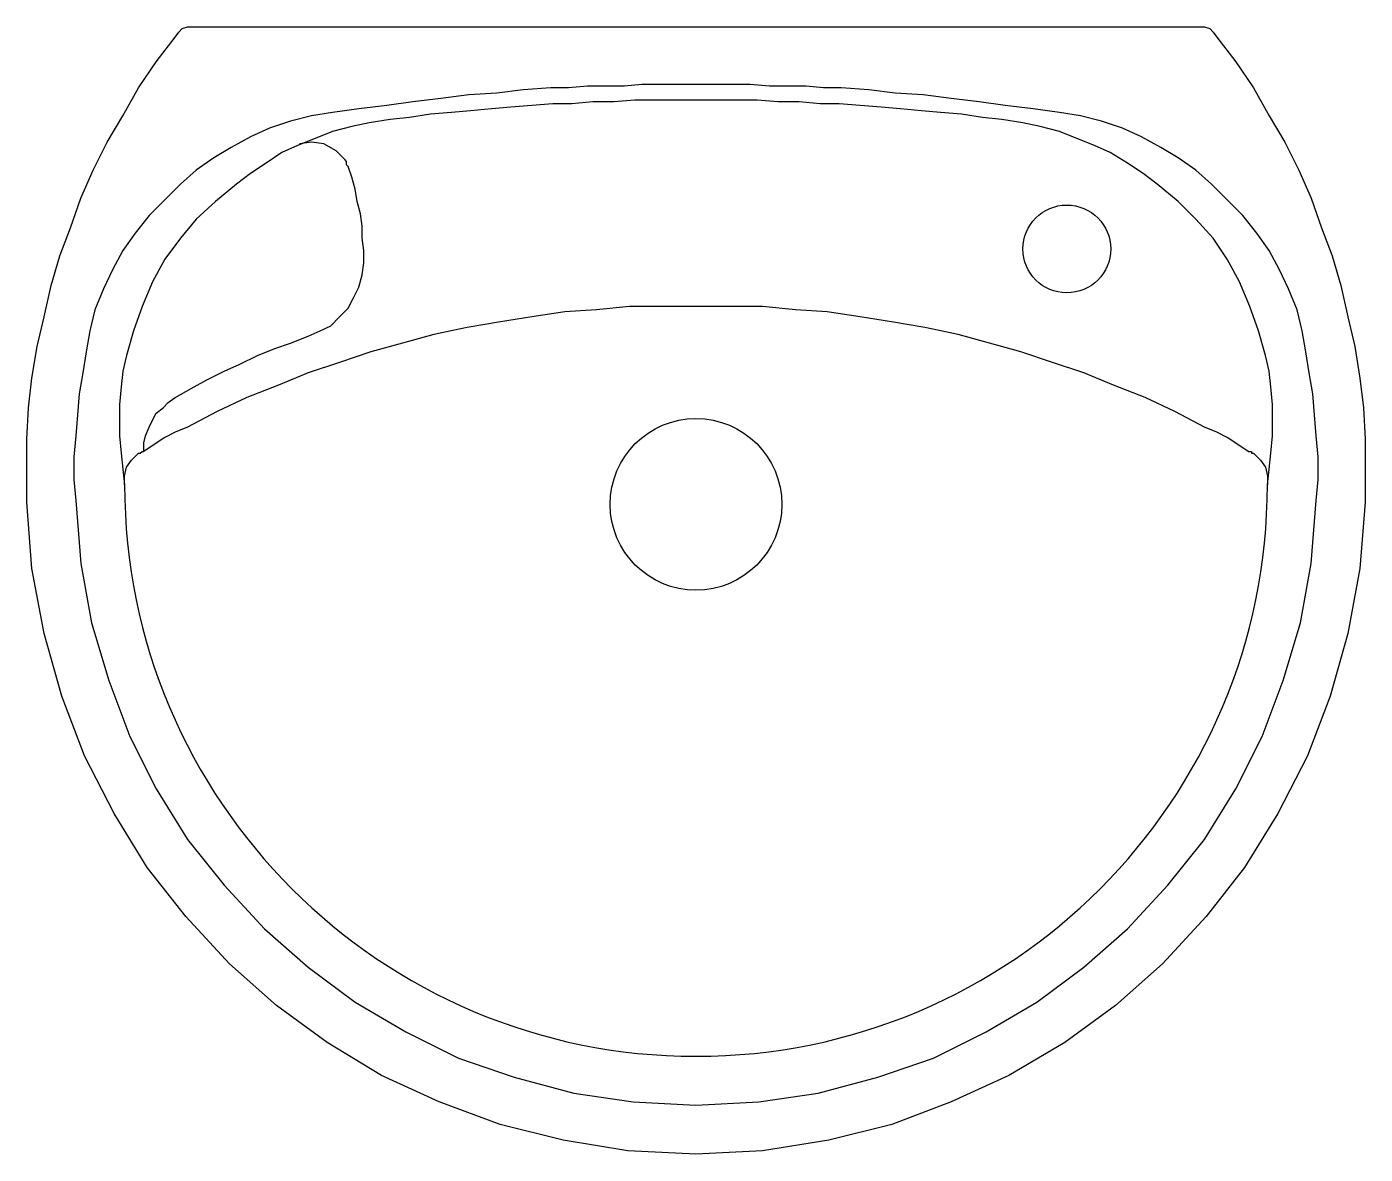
# Model space of a CAD drawing. Extents: x -27.306 to -26.883, y 26.774 to 27.13.
import ezdxf

# ---------------------------------------------------------------- set-up
doc = ezdxf.new("R2010")
doc.units = 0
doc.layers.get('0').update_dxf_attribs({"linetype": 'CONTINUOUS'})

msp = doc.modelspace()

# ---------------------------------------------------------------- linework, layer by layer
at = {"color": 0}
msp.add_line((-27.25314, 27.12985), (-26.93633, 27.12985), dxfattribs=at)
for points in [[(-27.09474, 26.77385), (-27.09474, 26.77385), (-27.11626, 26.77495), (-27.13669, 26.77826), (-27.15656, 26.78323), (-27.17587, 26.7904), (-27.19409, 26.79868), (-27.2112, 26.80917), (-27.2272, 26.82076), (-27.24211, 26.83401), (-27.2559, 26.84891), (-27.26805, 26.86436), (-27.27853, 26.88147), (-27.28792, 26.89969), (-27.29509, 26.91845), (-27.30061, 26.93832), (-27.30448, 26.95875), (-27.30613, 26.97972), (-27.30613, 26.97972), (-27.30613, 26.98965), (-27.30613, 26.99959), (-27.30558, 27.00952), (-27.30448, 27.01891), (-27.30282, 27.02884), (-27.30061, 27.03822), (-27.2984, 27.04816), (-27.29564, 27.05754), (-27.29233, 27.06637), (-27.28902, 27.07576), (-27.28516, 27.08459), (-27.28074, 27.09342), (-27.27577, 27.1017), (-27.27081, 27.11053), (-27.26529, 27.11881), (-27.25922, 27.12654), (-27.25922, 27.12654), (-27.25811, 27.12819), (-27.25701, 27.12929), (-27.25535, 27.12985), (-27.25314, 27.12985)], [(-26.93633, 27.12985), (-26.93633, 27.12985), (-26.93412, 27.12985), (-26.93247, 27.12929), (-26.93136, 27.12819), (-26.93026, 27.12654), (-26.93026, 27.12654), (-26.92419, 27.11881), (-26.91867, 27.11053), (-26.9137, 27.1017), (-26.90874, 27.09342), (-26.90432, 27.08459), (-26.90046, 27.07576), (-26.89714, 27.06637), (-26.89383, 27.05754), (-26.89107, 27.04816), (-26.88887, 27.03822), (-26.88666, 27.02884), (-26.885, 27.01891), (-26.8839, 27.00952), (-26.88335, 26.99959), (-26.88335, 26.98965), (-26.88335, 26.97972), (-26.88335, 26.97972), (-26.885, 26.95875), (-26.88887, 26.93832), (-26.89438, 26.91845), (-26.90156, 26.89969), (-26.91094, 26.88147), (-26.92143, 26.86436), (-26.93357, 26.84891), (-26.94737, 26.83401), (-26.96227, 26.82076), (-26.97828, 26.80917), (-26.99594, 26.79868), (-27.01416, 26.7904), (-27.03292, 26.78323), (-27.05279, 26.77826), (-27.07376, 26.77495), (-27.09474, 26.77385)], [(-27.09474, 26.7893), (-27.09474, 26.7893), (-27.07487, 26.7904), (-27.0561, 26.79316), (-27.03734, 26.79813), (-27.01967, 26.8042), (-27.00312, 26.81248), (-26.98711, 26.82187), (-26.97221, 26.8329), (-26.95841, 26.84505), (-26.94572, 26.85884), (-26.93412, 26.8732), (-26.92419, 26.8892), (-26.91591, 26.90576), (-26.90929, 26.92342), (-26.90377, 26.94164), (-26.90046, 26.9604), (-26.8988, 26.98027), (-26.8988, 26.98027), (-26.89825, 26.98689), (-26.89825, 26.99407), (-26.8988, 27.00069), (-26.89935, 27.00732), (-26.8999, 27.01394), (-26.90101, 27.02056), (-26.90211, 27.02719), (-26.90322, 27.03381), (-26.90322, 27.03381), (-26.90487, 27.04043), (-26.90763, 27.04706), (-26.91039, 27.05313), (-26.9137, 27.0592), (-26.91757, 27.06472), (-26.92198, 27.07024), (-26.92695, 27.0752), (-26.93192, 27.08017), (-26.93192, 27.08017), (-26.93688, 27.08459), (-26.9424, 27.08845), (-26.94792, 27.09176), (-26.95399, 27.09507), (-26.96007, 27.09783), (-26.96669, 27.10004), (-26.97331, 27.1017), (-26.97994, 27.1028), (-26.97994, 27.1028), (-26.98821, 27.10391), (-26.99705, 27.10501), (-27.00532, 27.10611), (-27.01416, 27.10722), (-27.02299, 27.10832), (-27.03182, 27.10887), (-27.0401, 27.10998), (-27.04893, 27.11053), (-27.04893, 27.11053), (-27.05445, 27.11053), (-27.05997, 27.11108), (-27.06604, 27.11108), (-27.07156, 27.11108), (-27.07763, 27.11163), (-27.08315, 27.11163), (-27.08922, 27.11163), (-27.09474, 27.11163), (-27.09474, 27.11163), (-27.10026, 27.11163), (-27.10633, 27.11163), (-27.11185, 27.11163), (-27.11737, 27.11108), (-27.12344, 27.11108), (-27.12896, 27.11108), (-27.13503, 27.11053), (-27.14055, 27.11053), (-27.14055, 27.11053), (-27.14938, 27.10998), (-27.15766, 27.10887), (-27.16649, 27.10832), (-27.17532, 27.10722), (-27.18415, 27.10611), (-27.19243, 27.10501), (-27.20126, 27.10391), (-27.20954, 27.1028), (-27.20954, 27.1028), (-27.21617, 27.1017), (-27.22279, 27.10004), (-27.22941, 27.09783), (-27.23548, 27.09507), (-27.24155, 27.09176), (-27.24707, 27.08845), (-27.25259, 27.08459), (-27.25756, 27.08017), (-27.25756, 27.08017), (-27.26253, 27.0752), (-27.2675, 27.07024), (-27.27191, 27.06472), (-27.27577, 27.0592), (-27.27909, 27.05313), (-27.28185, 27.04706), (-27.28461, 27.04043), (-27.28626, 27.03381), (-27.28626, 27.03381), (-27.28737, 27.02719), (-27.28847, 27.02056), (-27.28957, 27.01394), (-27.29012, 27.00732), (-27.29068, 27.00069), (-27.29123, 26.99407), (-27.29123, 26.98689), (-27.29068, 26.98027), (-27.29068, 26.98027), (-27.28902, 26.9604), (-27.28571, 26.94164), (-27.28019, 26.92342), (-27.27357, 26.90576), (-27.26529, 26.8892), (-27.25535, 26.8732), (-27.24376, 26.85884), (-27.23107, 26.84505), (-27.21727, 26.8329), (-27.20237, 26.82187), (-27.18636, 26.81248), (-27.1698, 26.8042), (-27.15214, 26.79813), (-27.13337, 26.79316), (-27.11461, 26.7904), (-27.09474, 26.7893)], [(-26.92033, 26.99573), (-26.92033, 26.99573), (-26.91977, 26.99573), (-26.91922, 26.99573), (-26.91922, 26.99517), (-26.91867, 26.99517), (-26.91867, 26.99517), (-26.91646, 26.99297), (-26.91481, 26.99076), (-26.91425, 26.988), (-26.91425, 26.98524), (-26.91425, 26.98524), (-26.9137, 26.99021), (-26.91315, 26.99517), (-26.9126, 27.00069), (-26.9126, 27.00566), (-26.9126, 27.01063), (-26.91315, 27.01615), (-26.9137, 27.02111), (-26.91481, 27.02608), (-26.91481, 27.02608), (-26.91701, 27.03381), (-26.91977, 27.04154), (-26.92309, 27.04926), (-26.92695, 27.05644), (-26.93136, 27.06306), (-26.93688, 27.06913), (-26.9424, 27.07465), (-26.94903, 27.08017), (-26.94903, 27.08017), (-26.95344, 27.08348), (-26.95841, 27.0868), (-26.96393, 27.09011), (-26.9689, 27.09231), (-26.97442, 27.09452), (-26.97994, 27.09673), (-26.98601, 27.09839), (-26.99153, 27.09949), (-26.99153, 27.09949), (-26.99815, 27.10059), (-27.00422, 27.10115), (-27.01084, 27.10225), (-27.01747, 27.1028), (-27.02354, 27.10335), (-27.03016, 27.10391), (-27.03623, 27.10446), (-27.04286, 27.10501), (-27.04948, 27.10556), (-27.05555, 27.10556), (-27.06217, 27.10611), (-27.0688, 27.10611), (-27.07542, 27.10667), (-27.08149, 27.10667), (-27.08812, 27.10667), (-27.09474, 27.10667), (-27.09474, 27.10667), (-27.10136, 27.10667), (-27.10799, 27.10667), (-27.11406, 27.10667), (-27.12068, 27.10611), (-27.1273, 27.10611), (-27.13393, 27.10556), (-27.14, 27.10556), (-27.14662, 27.10501), (-27.15324, 27.10446), (-27.15932, 27.10391), (-27.16594, 27.10335), (-27.17201, 27.1028), (-27.17863, 27.10225), (-27.18526, 27.10115), (-27.19133, 27.10059), (-27.19795, 27.09949), (-27.19795, 27.09949), (-27.20347, 27.09839), (-27.20954, 27.09673), (-27.21506, 27.09452), (-27.22058, 27.09231), (-27.22555, 27.09011), (-27.23052, 27.0868), (-27.23548, 27.08348), (-27.2399, 27.08017), (-27.2399, 27.08017), (-27.24652, 27.07465), (-27.25259, 27.06913), (-27.25756, 27.06306), (-27.26253, 27.05644), (-27.26639, 27.04926), (-27.2697, 27.04154), (-27.27246, 27.03381), (-27.27467, 27.02608), (-27.27467, 27.02608), (-27.27577, 27.02111), (-27.27633, 27.01615), (-27.27688, 27.01063), (-27.27688, 27.00566), (-27.27688, 27.00069), (-27.27633, 26.99517), (-27.27577, 26.99021), (-27.27522, 26.98524), (-27.27522, 26.98524), (-27.27522, 26.988), (-27.27467, 26.99076), (-27.27301, 26.99297), (-27.27081, 26.99517), (-27.27081, 26.99517), (-27.27026, 26.99517), (-27.2697, 26.99573), (-27.2697, 26.99573), (-27.26915, 26.99573)], [(-27.26915, 26.99573), (-27.26915, 26.99573), (-27.26915, 26.99849), (-27.2686, 27.00069), (-27.2675, 27.00345), (-27.26639, 27.00566), (-27.26529, 27.00787), (-27.26308, 27.00952), (-27.26142, 27.01118), (-27.25922, 27.01284), (-27.25922, 27.01284), (-27.25425, 27.0156), (-27.24928, 27.01836), (-27.24376, 27.02111), (-27.23879, 27.02332), (-27.23328, 27.02608), (-27.22776, 27.02829), (-27.22279, 27.02995), (-27.21727, 27.03215), (-27.21727, 27.03215), (-27.21341, 27.03381), (-27.21009, 27.03547), (-27.20733, 27.03822), (-27.20457, 27.04098), (-27.20292, 27.0443), (-27.20126, 27.04761), (-27.20016, 27.05147), (-27.19961, 27.05534), (-27.19961, 27.05534), (-27.19961, 27.0592), (-27.20016, 27.06306), (-27.20016, 27.06693), (-27.20071, 27.07079), (-27.20181, 27.07465), (-27.20237, 27.07852), (-27.20347, 27.08238), (-27.20457, 27.08569), (-27.20457, 27.08569), (-27.20513, 27.08624), (-27.20513, 27.0868), (-27.20513, 27.08735), (-27.20568, 27.0879), (-27.20568, 27.0879), (-27.20844, 27.09066), (-27.2123, 27.09287), (-27.21617, 27.09342), (-27.22003, 27.09287)], [(-26.92033, 26.99573), (-26.92033, 26.99573), (-26.92364, 26.99793), (-26.92695, 27.00014), (-26.93026, 27.0018), (-26.93412, 27.00345), (-26.93412, 27.00345), (-26.94351, 27.00842), (-26.95289, 27.01284), (-26.96283, 27.0167), (-26.97221, 27.02056), (-26.98214, 27.02387), (-26.99208, 27.02719), (-27.00201, 27.02995), (-27.01195, 27.03271), (-27.02243, 27.03491), (-27.03237, 27.03657), (-27.04286, 27.03822), (-27.05334, 27.03988), (-27.06328, 27.04043), (-27.07376, 27.04154), (-27.08425, 27.04154), (-27.09474, 27.04154), (-27.09474, 27.04154), (-27.10523, 27.04154), (-27.11571, 27.04154), (-27.1262, 27.04043), (-27.13613, 27.03988), (-27.14662, 27.03822), (-27.15711, 27.03657), (-27.16704, 27.03491), (-27.17753, 27.03271), (-27.18746, 27.02995), (-27.1974, 27.02719), (-27.20733, 27.02387), (-27.21727, 27.02056), (-27.22665, 27.0167), (-27.23659, 27.01284), (-27.24597, 27.00842), (-27.25535, 27.00345), (-27.25535, 27.00345), (-27.25922, 27.0018), (-27.26253, 27.00014), (-27.26584, 26.99793), (-27.26915, 26.99573)]]:
    msp.add_lwpolyline(points, dxfattribs=at)
for centre, radius in [((-26.97761, 27.05969), 0.01387), ((-27.09474, 26.97905), 0.02711)]:
    msp.add_circle(centre, radius, dxfattribs=at)
msp.add_arc((-27.09474, 26.98524), 0.18048, 180, 0, dxfattribs=at)

doc.saveas('drawing.dxf')
